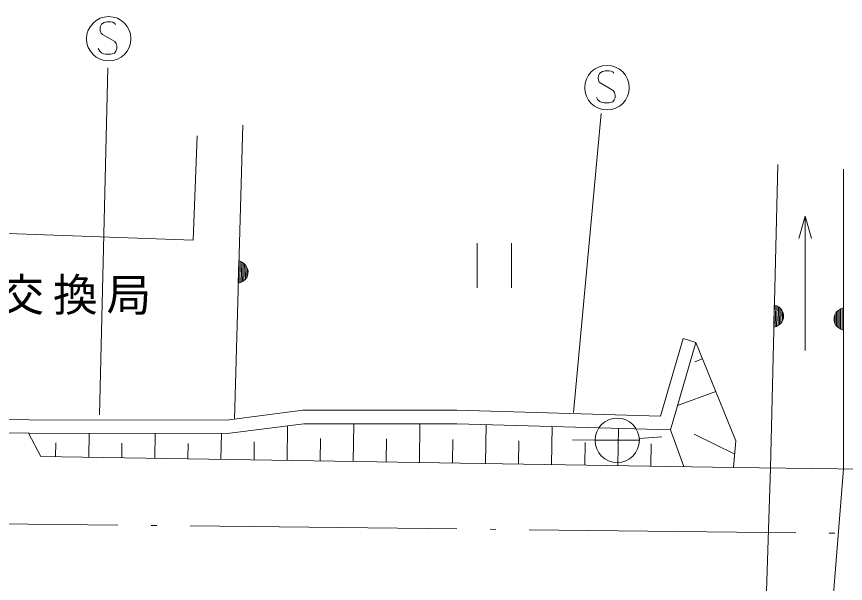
# Model space of a CAD drawing. Units: millimetres, scale not verified. Extents: x 39824 to 677002, y 19912 to 378325.
# Drawn here: x 425110 to 462100, y 273766 to 299075 of the extents above; entities that cross this region are included whole.
import ezdxf

# ---------------------------------------------------------------- set-up
doc = ezdxf.new("R2010")
doc.units = ezdxf.units.MM
doc.header["$LTSCALE"] = 995.591
doc.linetypes.add('DASHED', pattern=[7.5, 6, -1.5])
doc.linetypes.add('USER2', pattern=[15.2, 11.960656, -1.495082, 0.24918, -1.495082])
doc.layers.add('S-SUV', color=7, linetype='Continuous', lineweight=13)
doc.styles.add('ＭＳ ゴシック', font='')
doc.styles.get('ＭＳ ゴシック').set_extended_font_data('MS Gothic')

msp = doc.modelspace()

# ---------------------------------------------------------------- linework, layer by layer
at = {"layer": 'S-SUV'}
for p, q in [((428840.1, 298622.2), (428835.1, 298507.7)), ((428835.1, 298507.7), (428840.1, 298433.1)), ((428904.8, 298731.7), (428840.1, 298622.2)), ((429014.3, 298806.4), (428904.8, 298731.7)), ((429143.7, 298841.3), (429014.3, 298806.4)), ((429298, 298841.3), (429143.7, 298841.3)), ((429402.6, 298821.3), (429298, 298841.3)), ((429477.3, 298786.5), (429402.6, 298821.3)), ((429532, 298726.8), (429477.3, 298786.5)), ((428840.1, 298433.1), (428879.9, 298333.5)), ((428879.9, 298333.5), (428949.6, 298278.7)), ((428949.6, 298278.7), (429492.2, 297965.1)), ((429492.2, 297965.1), (429551.9, 297875.5)), ((429551.9, 297875.5), (429591.7, 297751.1)), ((428820.2, 297537), (428750.5, 297651.5)), ((428899.8, 297462.4), (428820.2, 297537)), ((428994.4, 297417.6), (428899.8, 297462.4)), ((429094, 297402.6), (428994.4, 297417.6)), ((429322.9, 297402.6), (429094, 297402.6)), ((429477.3, 297447.4), (429322.9, 297402.6)), ((429546.9, 297537), (429477.3, 297447.4)), ((429581.8, 297631.6), (429546.9, 297537)), ((429591.7, 297751.1), (429581.8, 297631.6)), ((429182.6, 296784.1), (428808.6, 281290.4)), ((451380.7, 296657.3), (451251.3, 296622.4)), ((451535, 296657.3), (451380.7, 296657.3)), ((451639.5, 296637.4), (451535, 296657.3)), ((451077, 296438.2), (451072, 296323.7)), ((451072, 296323.7), (451077, 296249.1)), ((451141.7, 296547.8), (451077, 296438.2)), ((451251.3, 296622.4), (451141.7, 296547.8)), ((451714.2, 296602.5), (451639.5, 296637.4)), ((451769, 296542.8), (451714.2, 296602.5)), ((451077, 296249.1), (451116.8, 296149.5)), ((451116.8, 296149.5), (451186.5, 296094.8)), ((451186.5, 296094.8), (451729.1, 295781.1)), ((451729.1, 295781.1), (451788.9, 295691.5)), ((451788.9, 295691.5), (451828.7, 295567.1)), ((451828.7, 295567.1), (451818.7, 295447.6)), ((451057.1, 295353), (450987.4, 295467.5)), ((451136.8, 295278.4), (451057.1, 295353)), ((451231.3, 295233.6), (451136.8, 295278.4)), ((451330.9, 295218.6), (451231.3, 295233.6)), ((451559.9, 295218.6), (451330.9, 295218.6)), ((451714.2, 295263.4), (451559.9, 295218.6)), ((451783.9, 295353), (451714.2, 295263.4)), ((451818.7, 295447.6), (451783.9, 295353)), ((451194.3, 294753.9), (449965.5, 281397.2)), ((434829.7, 281106.5), (435207.5, 294222.9)), ((432995.9, 289085.5), (433166.8, 293757.1)), ((458754.7, 278925.8), (459075.9, 292472.1)), ((462010.8, 292258.6), (462010.8, 278883.8)), ((460022.6, 289169.3), (460308.9, 290164.9)), ((460308.9, 284167.3), (460308.9, 290164.9)), ((460308.9, 290164.9), (460592.6, 289169.3)), ((418022.6, 289632.9), (432995.9, 289085.5)), ((445665.2, 288954.4), (445665.2, 286963.3)), ((447193.4, 286963.3), (447193.4, 288954.4)), ((435004.3, 287167.1), (435033, 288162.3)), ((435033, 288162.3), (435146.3, 288119.2)), ((435094.4, 288135.6), (435067.2, 287190.2)), ((435130.1, 287213.3), (435155.9, 288108.9)), ((435146.3, 288119.2), (435241.6, 288059.2)), ((435217, 288069.8), (435193.5, 287251.3)), ((435241.6, 288059.2), (435348.3, 287959)), ((435257, 287294.3), (435277.8, 288018.3)), ((435338.3, 287956.8), (435320.9, 287354.7)), ((435348.3, 287959), (435404.9, 287847.8)), ((435386.5, 287469.8), (435397.2, 287840.5)), ((435404.9, 287847.8), (435438.8, 287729.8)), ((435393.7, 287459.7), (435330.8, 287351.9)), ((435434.4, 287575.5), (435393.7, 287459.7)), ((435438.8, 287729.8), (435434.4, 287575.5)), ((435119.8, 287201.1), (435004.3, 287167.1)), ((435218.6, 287258), (435119.8, 287201.1)), ((435330.8, 287351.9), (435218.6, 287258)), ((458903.5, 285201.3), (458927.1, 286196.6)), ((458927.1, 286196.6), (459040.6, 286154.1)), ((458988.7, 286170.2), (458966.3, 285224.7)), ((459029.1, 285248.1), (459050.3, 286143.9)), ((459040.6, 286154.1), (459136.3, 286094.5)), ((459111.6, 286105.1), (459092.2, 285286.4)), ((459136.3, 286094.5), (459243.5, 285994.9)), ((459155.5, 285329.7), (459172.7, 286053.8)), ((459233.5, 285992.6), (459219.2, 285390.5)), ((459243.5, 285994.9), (459300.6, 285884)), ((461689.7, 285874.9), (461799.2, 285971.9)), ((461761.9, 285934.6), (461761.9, 285210.3)), ((461799.2, 285971.9), (461896.3, 286031.7)), ((461824.1, 285160.5), (461824.1, 285979.4)), ((461886.3, 286019.2), (461886.3, 285123.2)), ((461896.3, 286031.7), (462010.8, 286069)), ((461948.6, 285098.3), (461948.6, 286044.1)), ((462010.8, 286069), (462010.8, 285073.4)), ((459284.2, 285505.9), (459293, 285876.7)), ((459331.5, 285611.9), (459291.4, 285495.8)), ((459300.6, 285884), (459335.1, 285766.1)), ((459335.1, 285766.1), (459331.5, 285611.9)), ((461592.6, 285648.4), (461630, 285765.3)), ((461592.6, 285494), (461592.6, 285648.4)), ((461630, 285765.3), (461689.7, 285874.9)), ((461637.4, 285755.4), (461637.4, 285384.5)), ((461699.7, 285270), (461699.7, 285872.4)), ((459018.8, 285235.9), (458903.5, 285201.3)), ((459117.3, 285293.3), (459018.8, 285235.9)), ((459229.1, 285387.7), (459117.3, 285293.3)), ((459291.4, 285495.8), (459229.1, 285387.7)), ((461630, 285377.1), (461592.6, 285494)), ((461689.7, 285267.6), (461630, 285377.1)), ((461799.2, 285170.5), (461689.7, 285267.6)), ((461896.3, 285113.2), (461799.2, 285170.5)), ((462010.8, 285073.4), (461896.3, 285113.2)), ((453843, 281236.8), (454851.5, 284694.7)), ((455425, 284527.4), (454287.2, 280626.6)), ((455425, 284527.4), (457212.8, 280139)), ((455722.9, 283796), (455374.8, 283654.2)), ((456318.9, 282333.2), (454602.4, 281707)), ((434474.9, 281061.5), (437887.6, 281494.8)), ((437887.6, 281494.8), (444760.3, 281494.8)), ((444760.3, 281494.8), (453843, 281236.8)), ((412810.9, 281120.7), (425672.9, 281077.3)), ((425671.9, 281077.3), (434474.9, 281061.5)), ((437925.4, 280897.5), (434512.2, 280464)), ((437182.4, 279260.5), (437206.7, 280806.2)), ((444751.9, 280897.5), (437925.4, 280897.5)), ((440133.8, 279214.1), (440160.3, 280897.5)), ((443085.2, 279167.6), (443112.5, 280897.5)), ((454287.2, 280626.6), (444751.9, 280897.5)), ((446036.7, 279121.2), (446064, 280860.2)), ((448988.1, 279074.8), (449014.9, 280776.4)), ((425643.7, 280480), (426192.5, 279433.4)), ((434512.2, 280464), (425670.8, 280479.9)), ((428328.1, 279399.8), (428344.9, 280464)), ((431279.5, 279353.4), (431297, 280464)), ((434231, 279307), (434249.2, 280464)), ((451939.5, 279028.3), (451965.7, 280692.5)), ((454890.9, 278981.9), (454292.8, 280626.4)), ((457158.7, 279543), (455343.1, 280435.1)), ((426852.4, 279423), (426862.2, 280047.6)), ((429803.8, 279376.6), (429814.1, 280029.1)), ((432755.3, 279330.2), (432766, 280010.5)), ((435706.7, 279283.7), (435719.3, 280084.5)), ((438658.1, 279237.3), (438673.8, 280233.4)), ((441609.5, 279190.9), (441625.6, 280214.8)), ((444560.9, 279144.4), (444577.5, 280196.2)), ((447512.4, 279098), (447528.6, 280130.2)), ((450919.4, 280168.9), (449923.9, 280182)), ((450463.8, 279051.5), (450479.7, 280061.3)), ((450924.3, 280155.8), (452905.6, 280155.8)), ((452907.3, 280236.3), (453899.6, 280316.8)), ((457212.8, 280139), (457104.5, 278947.1)), ((453415.2, 279005.1), (453430.7, 279992.4)), ((457104.5, 278947.1), (426192.5, 279433.4)), ((457104.5, 278947.1), (463472, 278864.9))]:
    msp.add_line(p, q, dxfattribs=at)
at = {"layer": 'S-SUV', "linetype": 'DASHED'}
for p, q in [((454851.5, 284694.7), (455425, 284527.4)), ((412790.3, 280523.4), (425670.8, 280479.9)), ((458754.7, 278925.8), (458478.2, 270002.7)), ((462010.8, 278883.8), (461290.1, 269948.6))]:
    msp.add_line(p, q, dxfattribs=at)
at = {"layer": 'S-SUV', "linetype": 'USER2'}
msp.add_line((266401.4, 278186.9), (565772.7, 274850.8), dxfattribs=at)
at = {"layer": 'S-SUV'}
for centre in [(429223.4, 298084.6), (451460.3, 295900.6), (451915, 280155.8)]:
    msp.add_circle(centre, 990.6, dxfattribs=at)

# ---------------------------------------------------------------- texts
at = {"layer": 'S-SUV', "insert": (414790, 285752.1), "char_height": 1460, "attachment_point": 7, "style": 'ＭＳ ゴシック'}
msp.add_mtext('\\T1.2;坂上電話交換局', dxfattribs=at)

doc.saveas('drawing.dxf')
